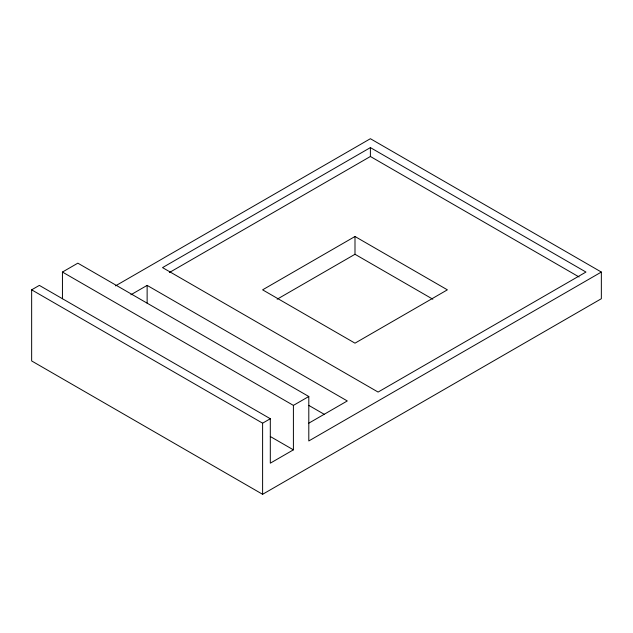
<?xml version="1.0" encoding="UTF-8"?>
<svg xmlns="http://www.w3.org/2000/svg" width="633" height="633" viewBox="0 0 633 633"><rect width="100%" height="100%" fill="white"/><g stroke="black" fill="none" stroke-linecap="round" stroke-linejoin="round"><path stroke-width="0.95" d="M115.483 285.879L370.392 138.706L601.35 272.055L601.35 298.721L262.608 494.294L31.65 360.945L31.65 289.827L39.349 285.388L270.307 418.73L270.307 463.174L293.403 449.841L293.403 405.397L62.445 272.048L62.445 298.721M62.445 272.048L77.843 263.162L308.801 396.503L308.801 440.956L601.35 272.055M370.392 147.6L162.531 267.609L378.091 392.064L585.952 272.055L370.392 147.6L370.392 156.486L579.108 276.993M130.881 294.772L147.133 285.388L347.295 400.95L308.801 423.176M169.367 272.546L370.392 156.486M354.994 236.497L262.608 289.835L354.994 343.165L447.381 289.835L354.994 236.497L354.994 254.276L432.837 299.211M277.151 299.211L354.994 254.276M31.65 289.827L262.608 423.176L270.307 418.73M293.403 405.397L308.801 396.503M308.801 405.397L324.199 414.283M270.307 436.509L293.403 449.841M262.608 423.176L262.608 494.294M147.133 285.388L147.133 303.167"/></g></svg>
